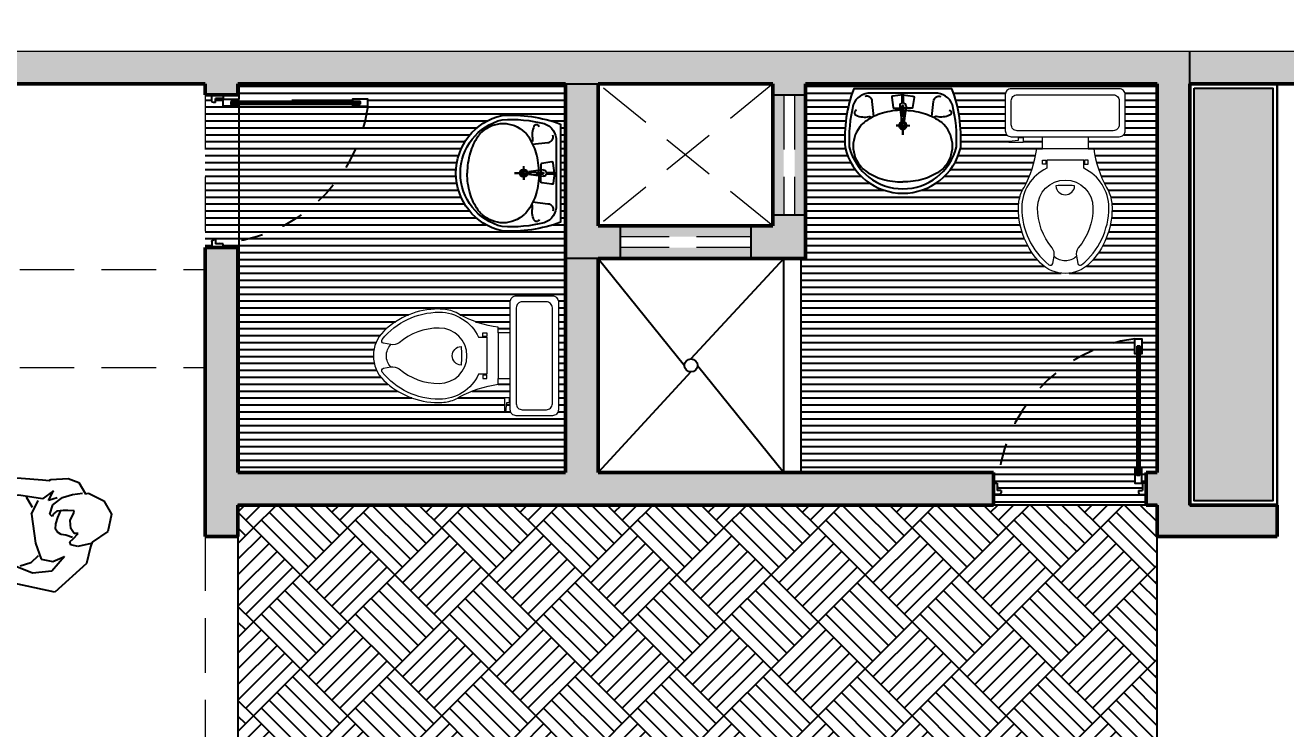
# Model space of a CAD drawing. Header units: millimetres. Extents: x 2999.9 to 3041.9, y 869.6 to 906.3.
# Drawn here: x 3006.79 to 3012.57, y 898.93 to 902.16 of the extents above; entities that cross this region are included whole.
import ezdxf

# ---------------------------------------------------------------- set-up
doc = ezdxf.new("R2010")
doc.units = ezdxf.units.MM
doc.linetypes.add('DASHED2', pattern=[9.525, 6.35, -3.175])
doc.linetypes.add('HIDDEN', pattern=[0.375, 0.25, -0.125])
for name, color, linetype, lineweight in [('01', 8, 'Continuous', 9), ('mori', 166, 'Continuous', 30), ('MUEBLES FIJOS', 134, 'Continuous', 9)]:
    doc.layers.add(name, color=color, linetype=linetype, lineweight=lineweight)
for name, color, linetype in [('1 proyeccion', 253, 'DASHED2'), ('1 puerta 0009', 242, 'Continuous'), ('1 puerta 002', 7, 'Continuous'), ('DIEN HOA', 111, 'Continuous'), ('puerta madera', 36, 'Continuous'), ('THIET-BI', 21, 'Continuous')]:
    doc.layers.add(name, color=color, linetype=linetype)
doc.styles.add('COTAS', font='arial.ttf')
doc.dimstyles.new('COTAS_100', dxfattribs={"dimtxt": 0.2, "dimasz": 0.15, "dimexe": 0.1, "dimexo": 0.2, "dimgap": 0.1, "dimtad": 0, "dimrnd": 0.005, "dimzin": 4, "dimdsep": 46, "dimtxsty": 'COTAS', "dimblk": 'ARCHTICK', "dimcen": 0.2, "dimclrd": 256, "dimclre": 256, "dimclrt": 11, "dimadec": 0, "dimazin": 0, "dimtfac": 1, "dimtix": 1, "dimtofl": 0, "dimtmove": 0, "dimatfit": 3, "dimldrblk": 'ARCHTICK', "dimfxl": 1, "dimtolj": 1, "dimtzin": 0, "dimarcsym": 0})
pattern_1 = [(0, (947.19445, -205.149462), (0, 0.03175), [])]

# ---------------------------------------------------------------- blocks, each defined once
blk = doc.blocks.new('_ArchTick')
at = {"color": 0, "linetype": 'ByBlock', "const_width": 0.15}
blk.add_lwpolyline([(-0.5, -0.5), (0.5, 0.5)], dxfattribs=at)
blk = doc.blocks.new('*D21')
at = {"layer": '01', "lineweight": -2, "transparency": 16777216}
for p, q in [((3003.8192, 902.2382), (3003.8192, 903.0545)), ((3038.7192, 902.2382), (3038.7192, 903.0545)), ((3003.8192, 902.9545), (3020.5587, 902.9545)), ((3038.7192, 902.9545), (3021.4328, 902.9545))]:
    blk.add_line(p, q, dxfattribs=at)
at = {"layer": 'Defpoints', "color": 0, "transparency": 16777216}
for p in [(3038.7192, 902.9545), (3003.8192, 902.0382), (3038.7192, 902.0382)]:
    blk.add_point(p, dxfattribs=at)
at = {"layer": '01', "lineweight": -2, "transparency": 16777216, "xscale": 0.15, "yscale": 0.15, "zscale": 0.15, "rotation": 180}
blk.add_blockref('_ArchTick', (3003.8192, 902.9545), dxfattribs=at)
at = {"layer": '01', "lineweight": -2, "transparency": 16777216, "xscale": 0.15, "yscale": 0.15, "zscale": 0.15}
blk.add_blockref('_ArchTick', (3038.7192, 902.9545), dxfattribs=at)
at = {"layer": '01', "color": 11, "transparency": 16777216, "insert": (3020.9958, 902.9545), "char_height": 0.2, "attachment_point": 5, "style": 'COTAS'}
blk.add_mtext('\\A1;34.90', dxfattribs=at)
blk = doc.blocks.new('A$C0BF10A01')
at = {"layer": 'THIET-BI', "color": 254}
for p, q in [((251.6, 399), (259.8, 332.2)), ((259.8, 332.2), (262.8, 401.5)), ((262.8, 401.5), (267.4, 401.5)), ((269.6, 401.5), (265, 401.5)), ((272.6, 332.2), (269.6, 401.5)), ((280.8, 399), (272.6, 332.2)), ((265.9, 310.1), (234.9, 310.1)), ((234.9, 310.1), (298.5, 310.1)), ((265.9, 268.3), (265.9, 345.8)), ((265.9, 269.8), (265.9, 342.7)), ((265.9, 310.1), (265.9, 269.8)), ((265.9, 310.1), (265.9, 268.3))]:
    blk.add_line(p, q, dxfattribs=at)
blk.add_lwpolyline([(531.2, 209.3, 0.104931), (491.2, 479.2), (41.2, 479.2, 0.104931), (1.2, 209.3, 0.789862)], format="xyb", close=True, dxfattribs=at)
for points in [[(39, 404.7, 0.07626), (21, 212.3, 0.784399), (511.3, 212.3, 0.098754)], [(134, 351), (126.2, 420.8, 0.459808), (92.1, 444, 0.64626)], [(421.2, 459.2), (111.2, 459.2, 0.098754)], [(266.1, 450.8), (219.9, 444.9, 0.368294), (215, 439.5), (221.4, 392.9, 0.407548), (225.8, 389.4), (261.2, 389.4)], [(263, 414.1), (263, 450.4, -0.489286), (266.5, 453.1, -0.411473)], [(269.3, 414.1), (269.3, 450.4, 0.489286), (265.9, 453.1, 0.411473)], [(266.3, 450.8), (312.4, 444.9, -0.368294), (317.4, 439.5), (311, 392.9, -0.407548), (306.6, 389.4), (271.2, 389.4)], [(398.4, 351), (406.1, 420.8, -0.459808), (440.3, 444, -0.64626)], [(511.3, 212.3, 0.07626), (493.4, 404.7)], [(53.3, 380.4, 0.714157), (51.7, 357.2, 0.14855), (112.3, 351, -0.307941), (123.1, 346.3, 0.108948)], [(266.2, 380.4, 0.000185), (265.9, 380.4, 0.070372), (172.4, 367.2, 0.082088), (99.1, 332.3, 0.036954), (78.1, 315.2, 0.134876)], [(266.2, 380.4, -0.000185), (266.4, 380.4, -0.070372), (360, 367.2, -0.082088), (433.3, 332.3, -0.036954), (454.3, 315.2, -0.134876)], [(479.1, 380.4, -0.714157), (480.6, 357.2, -0.14855), (420.1, 351, 0.307941), (409.2, 346.3, -0.108948)], [(78.1, 116.8, 0.036954), (99.1, 99.8, 0.082088), (172.4, 64.8, 0.070372), (265.9, 51.6, 0.070372)], [(453.8, 116.8, -0.036954), (432.8, 99.8, -0.082088), (359.5, 64.8, -0.070372), (265.9, 51.6, -0.070372)], [(266.2, 18.5, 0.075833), (266.2, 18.5)], [(266.2, 18.5, 0.070137), (266.2, 18.5)]]:
    blk.add_lwpolyline(points, format="xyb", dxfattribs=at)
for centre, radius, start, end in [((115.2, 378.8), 80.5, 87.11463, 161.22879), ((266.1, 400.2), 14.5, 89.63157, 184.84688), ((266.3, 400.2), 14.5, 355.15312, 90.36843), ((417.1, 378.8), 80.5, 18.77121, 92.88537), ((180.6, 216), 142, 136.19016, 223.80984), ((265.9, 310.1), 17.3, 89.17695, 270.82305), ((265.9, 310.1), 12.8, 88.88475, 271.11525), ((266.4, 310.1), 17.3, 269.17695, 90.82305), ((266.4, 310.1), 12.8, 268.88475, 91.11525), ((351.8, 216), 142, 316.19016, 43.80984)]:
    blk.add_arc(centre, radius, start, end, dxfattribs=at)
blk = doc.blocks.new('taza y tanque bajo')
at = {"layer": 'MUEBLES FIJOS', "color": 7, "lineweight": 0}
for p, q in [((0.095, -0.25), (-0.095, -0.25)), ((-0.0805, -0.3045), (-0.077, -0.3045)), ((-0.0805, -0.3073), (-0.077, -0.3073)), ((0.0805, -0.3045), (0.077, -0.3045)), ((0.0805, -0.3073), (0.077, -0.3073))]:
    blk.add_line(p, q, dxfattribs=at)
for points in [[(-0.225, 0, 0.414214), (-0.25, -0.025), (-0.25, -0.175, 0.414214), (-0.225, -0.2), (0.225, -0.2, 0.414214), (0.25, -0.175), (0.25, -0.025, 0.414214), (0.225, 0)], [(-0.225, -0.05, -0.414214), (-0.2, -0.025), (0.2, -0.025, -0.414214), (0.225, -0.05), (0.225, -0.15, -0.414214), (0.2, -0.175), (0, -0.175), (-0.2, -0.175, -0.414214), (-0.225, -0.15)], [(-0.077, -0.2976), (-0.077, -0.3319, 0.290987), (-0.1815, -0.4962, 0.226314), (-0.0683, -0.7335, 0.553968), (-0.0521, -0.7279), (-0.0467, -0.6978, 0.219171), (-0.0544, -0.6636, -0.176769), (-0.1155, -0.4962, -1), (0.1155, -0.4962, -0.176769), (0.0544, -0.6636, 0.219171), (0.0467, -0.6978), (0.0521, -0.7279, 0.553968), (0.0683, -0.7335, 0.226314), (0.1815, -0.4962, 0.290987), (0.077, -0.3319), (0.077, -0.2976)], [(-0.039, -0.405, 0.397359), (-0.0002, -0.442, 0.400132), (0.039, -0.405, 0.053149)]]:
    blk.add_lwpolyline(points, format="xyb", close=True, dxfattribs=at)
for points in [[(-0.1949, -0.2039), (-0.1749, -0.2039), (-0.1749, -0.2239), (-0.2349, -0.2239), (-0.2349, -0.2184), (-0.1949, -0.2139)], [(-0.0805, -0.3144), (-0.095, -0.3144), (-0.095, -0.2975), (-0.0805, -0.2975)], [(0.0805, -0.3144), (0.095, -0.3144), (0.095, -0.2975), (0.0805, -0.2975)]]:
    blk.add_lwpolyline(points, close=True, dxfattribs=at)
for points in [[(0.095, -0.2), (0.095, -0.25), (0.1188, -0.25, 0.090297), (0.1716, -0.4119, -0.081724), (0.186, -0.441, -0.073017), (0.195, -0.4999, -0.195353), (0.1026, -0.7274, -0.199209), (0, -0.77, -0.199209), (-0.1026, -0.7274, -0.195353), (-0.195, -0.4999, -0.073017), (-0.186, -0.441, -0.081724), (-0.1716, -0.4119, 0.090297), (-0.1188, -0.25), (-0.095, -0.25), (-0.095, -0.2)], [(-0.0467, -0.6979, 0.188903), (0, -0.7162, 0.188903), (0.0467, -0.6979)]]:
    blk.add_lwpolyline(points, format="xyb", dxfattribs=at)
blk = doc.blocks.new('p .9')
at = {"layer": '1 puerta 0009'}
h = blk.add_hatch(dxfattribs=at)
h.set_pattern_fill('_USER', color=256, scale=0.0049, angle=45, style=0, pattern_type=0)
h.set_pattern_definition([(45, (0, 0), (-0.003464823228, 0.003464823228), [])])
h.paths.add_polyline_path([(1148.9313, 219.5095), (1148.9313, 219.4645), (1148.947, 219.4645), (1148.947, 220.225), (1148.9313, 220.225), (1148.9313, 220.18)])
at = {"layer": '1 proyeccion', "ltscale": 0.005}
blk.add_arc((1149.047, 219.339), 0.9399, 97.90073, 177.83916, dxfattribs=at)
at = {"layer": '1 puerta 002'}
for p, q in [((1148.9313, 220.18), (1148.9313, 220.225)), ((1148.947, 220.225), (1148.9313, 220.225)), ((1148.0853, 219.4195), (1148.1078, 219.4195)), ((1148.0853, 219.352), (1148.0853, 219.4195)), ((1148.1078, 219.4195), (1148.1078, 219.3745)), ((1148.9853, 219.4195), (1148.9628, 219.4195)), ((1148.9628, 219.4195), (1148.9628, 219.3745)), ((1148.9853, 219.352), (1148.9853, 219.4195)), ((1148.1213, 219.352), (1148.0853, 219.352)), ((1148.1303, 219.3745), (1148.1078, 219.3745)), ((1148.1303, 219.3745), (1148.1303, 219.361)), ((1148.9403, 219.3745), (1148.9403, 219.361)), ((1148.9403, 219.3745), (1148.9628, 219.3745)), ((1148.9493, 219.352), (1148.9853, 219.352))]:
    blk.add_line(p, q, dxfattribs=at)
blk.add_lwpolyline([(1148.9313, 219.5095), (1148.9313, 220.18), (1148.9178, 220.18), (1148.9178, 220.27), (1148.9605, 220.27), (1148.9605, 220.18), (1148.947, 220.18)], dxfattribs=at)
blk.add_lwpolyline([(1148.947, 219.4645), (1148.9313, 219.4645), (1148.9313, 219.5095), (1148.9178, 219.5095), (1148.9178, 219.4195), (1148.9605, 219.4195), (1148.9605, 219.5095), (1148.947, 219.5095), (1148.947, 220.18), (1148.947, 220.225)], close=True, dxfattribs=at)
for centre, start, end in [((1148.1213, 219.361), 270, 0), ((1148.9493, 219.361), 180, 270)]:
    blk.add_arc(centre, 0.009, start, end, dxfattribs=at)
blk = doc.blocks.new('sg')
at = {"layer": 'DIEN HOA', "color": 6, "linetype": 'Continuous'}
for p, q in [((2217.2, 1482.6), (2362.7, 1613.9)), ((2362.7, 1613.9), (2545.8, 1573.9)), ((2545.8, 1573.9), (2561.3, 1543.2)), ((2318.5, 1450.5), (2375.9, 1516.7)), ((2375.9, 1516.7), (2464.2, 1525.6)), ((2464.2, 1525.6), (2543.7, 1494.6)), ((2543.7, 1494.6), (2552.5, 1525.6)), ((2561.3, 1543.2), (2632, 1526.1)), ((2632, 1526.1), (2706.4, 1480.6)), ((2199.4, 1406.3), (2217.2, 1482.6)), ((2371.5, 1472.6), (2318.5, 1450.5)), ((2424.5, 1461.9), (2371.5, 1472.6)), ((2451, 1388.6), (2424.5, 1461.9)), ((2438.4, 1447.6), (2471.7, 1479.3)), ((2471.7, 1479.3), (2520.9, 1493.6)), ((2615.7, 1468.8), (2553.5, 1498.1)), ((2661.1, 1413.1), (2615.7, 1468.8)), ((2659.1, 1450.5), (2667, 1419.6)), ((2711, 1412.2), (2659.1, 1450.5)), ((2706.4, 1480.6), (2735.3, 1409.2)), ((2190.5, 1384.2), (2199.4, 1406.3)), ((2196.1, 1391), (2256.8, 1404.6)), ((2256.8, 1404.6), (2288.7, 1397)), ((2288.7, 1397), (2293.3, 1383.4)), ((2468.6, 1256.1), (2451, 1388.6)), ((2667, 1419.6), (2661.1, 1413.1)), ((2735.3, 1409.2), (2711, 1412.2)), ((2102.3, 1256.1), (2119.9, 1335.6)), ((2119.9, 1335.6), (2190.5, 1384.2)), ((2278.1, 1369.7), (2255.3, 1343.9)), ((2255.3, 1343.9), (2273.5, 1343.9)), ((2273.5, 1343.9), (2288.7, 1321.1)), ((2293.3, 1383.4), (2278.1, 1369.7)), ((2281.1, 1362.1), (2311.5, 1351.5)), ((2311.5, 1351.5), (2332.8, 1348.4)), ((2332.8, 1348.4), (2349.5, 1337.8)), ((2349.5, 1337.8), (2358.6, 1324.1)), ((2291.7, 1284.7), (2275, 1249.7)), ((2288.7, 1321.1), (2291.7, 1284.7)), ((2347.9, 1271), (2334.3, 1239.1)), ((2357.1, 1299.8), (2347.9, 1271)), ((2358.6, 1324.1), (2357.1, 1299.8)), ((2137.6, 1194.3), (2102.3, 1256.1)), ((2275, 1249.7), (2273.5, 1240.6)), ((2273.5, 1240.6), (2302.4, 1239.1)), ((2302.4, 1239.1), (2323.6, 1239.1)), ((2323.6, 1239.1), (2352.5, 1242.1)), ((2370.7, 1213.3), (2326.7, 1179.9)), ((2352.5, 1242.1), (2367.7, 1254.3)), ((2367.7, 1254.3), (2373.8, 1266.4)), ((2384.4, 1255.8), (2370.7, 1213.3)), ((2373.8, 1266.4), (2384.4, 1255.8)), ((2468.6, 1256.1), (2438.2, 1193.4)), ((2464.2, 1225.5), (2492.2, 1177.4)), ((2627.9, 1156), (2739.4, 1222.7)), ((2752.2, 1217.3), (2722.3, 1196.5)), ((2739.4, 1222.7), (2752.2, 1217.3)), ((2208.2, 1158.9), (2137.6, 1194.3)), ((2221.4, 1163.3), (2208.2, 1158.9)), ((2252.3, 1110.3), (2221.4, 1163.3)), ((2281.1, 1166.2), (2234.8, 1159.4)), ((2326.7, 1179.9), (2281.1, 1166.2)), ((2350.9, 1181.8), (2390.8, 1193.8)), ((2390.8, 1193.8), (2368.7, 1148.6)), ((2368.7, 1148.6), (2419.4, 1186.3)), ((2419.4, 1186.3), (2527, 1168.2)), ((2527, 1168.2), (2630, 1171.8)), ((2630, 1171.8), (2627.9, 1156)), ((2795.7, 1173.2), (2710.5, 1136.3)), ((2722.3, 1196.5), (2794.5, 1191.8)), ((2300.9, 1092.7), (2252.3, 1110.3)), ((2388.1, 1101.2), (2380.3, 1097.1)), ((2418.8, 1098.6), (2388.1, 1101.2)), ((2594.9, 1085), (2418.8, 1098.6)), ((2627, 1121.5), (2594.9, 1085)), ((2710.5, 1136.3), (2627, 1121.5)), ((2380.3, 1097.1), (2300.9, 1092.7))]:
    blk.add_line(p, q, dxfattribs=at)

msp = doc.modelspace()

# ---------------------------------------------------------------- hatches: boundary and pattern name
h = msp.add_hatch(color=256)
h.dxf.hatch_style = 1
h.paths.add_polyline_path([(3011.2297, 900.1078), (3009.4192, 900.1078), (3009.4192, 901.0882), (3009.2692, 901.0882), (3009.2692, 900.1078), (3007.7688, 900.1078), (3007.7688, 901.1382), (3007.6188, 901.1382), (3007.6188, 899.8146), (3007.7688, 899.8146), (3007.7688, 899.9578), (3011.2297, 899.9583)], flags=17)
h.paths.add_polyline_path([(3009.5192, 901.2382), (3009.4192, 901.2382), (3009.4192, 901.8882), (3009.2692, 901.8882), (3009.2692, 901.0882), (3009.4192, 901.0882), (3009.5192, 901.0882)], flags=17)
h.paths.add_polyline_path([(3010.3692, 901.2882), (3010.2192, 901.2882), (3010.2192, 901.2382), (3010.1192, 901.2382), (3010.1192, 901.0882), (3010.3692, 901.0882)], flags=17)
h.paths.add_polyline_path([(3010.1192, 901.2382), (3009.5192, 901.2382), (3009.5192, 901.1882), (3010.1192, 901.1882)], flags=17)
h.paths.add_polyline_path([(3010.1192, 901.1382), (3009.5192, 901.1382), (3009.5192, 901.0882), (3010.1192, 901.0882)], flags=17)
h.paths.add_polyline_path([(3010.2692, 901.8382), (3010.2192, 901.8382), (3010.2192, 901.2882), (3010.2692, 901.2882)], flags=17)
h.paths.add_polyline_path([(3010.3692, 901.8382), (3010.3192, 901.8382), (3010.3192, 901.2882), (3010.3692, 901.2882)], flags=17)
h.paths.add_polyline_path([(3012.1297, 902.0382), (3003.8192, 902.0382), (3003.8192, 901.8882), (3007.6188, 901.8882), (3007.6188, 901.8382), (3007.7688, 901.8382), (3007.7688, 901.8882), (3009.2692, 901.8882), (3009.4192, 901.8882), (3010.2192, 901.8882), (3010.2192, 901.8382), (3010.2692, 901.8382), (3010.3692, 901.8382), (3010.3692, 901.8882), (3011.9797, 901.8882), (3011.9797, 900.1078), (3011.9297, 900.1078), (3011.9297, 899.9579), (3011.9797, 899.9579), (3011.9797, 899.8146), (3012.5297, 899.8146), (3012.5297, 899.9579), (3012.1297, 899.9579), (3012.1297, 901.8882)])
h.paths.add_polyline_path([(3006.9192, 898.7078), (3007.8688, 898.7078), (3007.8688, 898.8578), (3006.7692, 898.8578), (3006.7692, 897.9875), (3003.9692, 897.9875), (3003.8192, 897.9875), (3003.8192, 897.8375), (3006.7692, 897.8375), (3006.7692, 897.3375), (3006.9192, 897.3375)])
h.paths.add_polyline_path([(3006.9192, 896.4882), (3006.7692, 896.4882), (3006.7692, 895.8382), (3009.5192, 895.8382), (3009.5192, 895.9882), (3006.9192, 895.9882)])
h = msp.add_hatch(color=256)
h.dxf.hatch_style = 1
h.paths.add_polyline_path([(3019.2692, 902.0382), (3012.1297, 902.0382), (3012.1297, 901.8882), (3019.1192, 901.8882), (3019.1192, 901.6382), (3019.2692, 901.6382), (3019.2692, 901.8882)])
h = msp.add_hatch()
h.set_pattern_fill('ANGLE', color=0)
h.set_pattern_definition([(0, (947.1944, -205.1495), (0, 6.985), [5.08, -1.905]), (90, (947.1944, -205.1495), (-6.985, 4e-16), [5.08, -1.905])])
h.paths.add_polyline_path([(3009.2692, 901.8882), (3007.7688, 901.8882), (3007.7688, 901.8382), (3007.7015, 901.8382), (3007.7015, 901.8189), (3007.7715, 901.8189), (3008.293, 901.8091), (3008.293, 901.8189), (3008.363, 901.8189), (3008.363, 901.7857, -0.350144), (3007.7015, 901.1578), (3007.7015, 901.1382), (3007.7688, 901.1382), (3007.7688, 900.1078), (3009.2692, 900.1078)])
h.paths.add_polyline_path([(3008.4364, 900.7553, -0.195353), (3008.6867, 900.8568, -0.073017), (3008.7514, 900.847, -0.081724), (3008.7834, 900.8311, 0.090297), (3008.9616, 900.773), (3008.9616, 900.7468), (3009.0166, 900.7468), (3009.0166, 900.8898, -0.414214), (3009.0441, 900.9173), (3009.2091, 900.9173, -0.414214), (3009.2366, 900.8898), (3009.2366, 900.3948, -0.414214), (3009.2091, 900.3673), (3009.0441, 900.3673, -0.414214), (3009.0166, 900.3948), (3009.0166, 900.4279), (3009.0013, 900.4279), (3008.9963, 900.3839), (3008.9903, 900.3839), (3008.9903, 900.4499), (3009.0166, 900.4499), (3009.0166, 900.5378), (3008.9616, 900.5378), (3008.9616, 900.5117, 0.090297), (3008.7834, 900.4536, -0.081724), (3008.7514, 900.4377, -0.073017), (3008.6867, 900.4278, -0.195353), (3008.4364, 900.5294, -0.199209), (3008.3896, 900.6423, -0.199209)], flags=16)
h.paths.add_polyline_path([(3008.6907, 900.842, -0.290987), (3008.8715, 900.727), (3008.8908, 900.727), (3008.8908, 900.7468), (3008.9094, 900.7468), (3008.9094, 900.727), (3008.9092, 900.727), (3008.9092, 900.5576), (3008.9092, 900.5538), (3008.9094, 900.5538), (3008.9094, 900.5379), (3008.8908, 900.5379), (3008.8908, 900.5576), (3008.8715, 900.5576, -0.290987), (3008.6907, 900.4427, -0.226314), (3008.4298, 900.5672, -0.553968), (3008.4359, 900.585), (3008.4689, 900.591, -0.188903), (3008.4487, 900.6423, -0.188903), (3008.4689, 900.6937), (3008.437, 900.6995, -0.5869), (3008.4298, 900.7175, -0.22632)], flags=0)
h.paths.add_polyline_path([(3008.7911, 900.6853, -0.053149), (3008.7911, 900.5994, -0.397359), (3008.7504, 900.6421, -0.400132)], flags=0)
h.paths.add_polyline_path([(3008.977, 901.7442, -0.104931), (3009.2469, 901.7042), (3009.2469, 901.2542, -0.104931), (3008.977, 901.2142, -0.789862)], flags=16)
h.paths.add_polyline_path([(3008.98, 901.7244, -0.07626), (3009.1724, 901.7064, -0.335149), (3009.2269, 901.6262), (3009.2269, 901.3323, -0.335149), (3009.1724, 901.252, -0.07626), (3008.98, 901.2341, -0.784399)], flags=0)
h.paths.add_polyline_path([(3009.0441, 900.8623, -0.414214), (3009.0716, 900.8898), (3009.1816, 900.8898, -0.414214), (3009.2091, 900.8623), (3009.2091, 900.4223, -0.414214), (3009.1816, 900.3948), (3009.0716, 900.3948, -0.414214), (3009.0441, 900.4223), (3009.0441, 900.6423)], flags=0)
h.paths.add_polyline_path([(3009.1479, 901.4915), (3009.0999, 901.4857), (3009.1481, 901.4835, 0.005923)], flags=0)
h.paths.add_polyline_path([(3009.1821, 901.4824, -0.109226), (3009.1821, 901.4761), (3009.2181, 901.4761), (3009.2185, 901.4792), (3009.2181, 901.4824)], flags=0)
h.paths.add_polyline_path([(3009.1479, 901.467), (3009.0999, 901.4728), (3009.1481, 901.4749, -0.005923)], flags=0)
h.paths.add_polyline_path([(3009.0778, 901.4662), (3009.0778, 901.479), (3009.065, 901.479, 0.414214)], flags=0)
h.paths.add_polyline_path([(3009.0605, 901.479, -1.029154), (3009.0951, 901.479)], flags=0)
h.paths.add_polyline_path([(3008.363, 901.7857), (3008.293, 901.7857), (3008.293, 901.7962), (3007.7715, 901.7962), (3007.7715, 901.7857), (3007.7015, 901.7857), (3007.7015, 901.8207), (3007.6665, 901.8207), (3007.6665, 901.8032), (3007.656, 901.8032, -0.414214), (3007.649, 901.8102), (3007.649, 901.8382), (3007.6188, 901.8382), (3007.6188, 901.1382), (3007.649, 901.1382), (3007.649, 901.1662, -0.414214), (3007.656, 901.1732), (3007.6665, 901.1732), (3007.6665, 901.1557, 0.363666)])
h = msp.add_hatch()
h.set_pattern_fill('LINE', color=252, scale=0.01)
h.set_pattern_definition(pattern_1)
h.paths.add_polyline_path([(3008.363, 901.7857), (3008.293, 901.7857), (3008.293, 901.7962), (3007.7715, 901.7962), (3007.7715, 901.7857), (3007.7015, 901.7857), (3007.7015, 901.8207), (3007.6665, 901.8207), (3007.6665, 901.8032), (3007.656, 901.8032, -0.414214), (3007.649, 901.8102), (3007.649, 901.8382), (3007.6188, 901.8382), (3007.6188, 901.1382), (3007.649, 901.1382), (3007.649, 901.1662, -0.414214), (3007.656, 901.1732), (3007.6665, 901.1732), (3007.6665, 901.1557, 0.363666)])
h.paths.add_polyline_path([(3009.2692, 901.8882), (3007.7688, 901.8882), (3007.7688, 901.8382), (3007.7015, 901.8382), (3007.7015, 901.8189), (3007.7715, 901.8189), (3008.293, 901.8091), (3008.293, 901.8189), (3008.363, 901.8189), (3008.363, 901.7857, -0.350144), (3007.7015, 901.1578), (3007.7015, 901.1382), (3007.7688, 901.1382), (3007.7688, 900.1078), (3009.2692, 900.1078)])
h.paths.add_polyline_path([(3008.6867, 900.8568, -0.073017), (3008.7514, 900.847, -0.081724), (3008.7834, 900.8311, 0.090297), (3008.9616, 900.773), (3008.9616, 900.7468), (3009.0166, 900.7468), (3009.0166, 900.8898, -0.414214), (3009.0441, 900.9173), (3009.2091, 900.9173, -0.414214), (3009.2366, 900.8898), (3009.2366, 900.3948, -0.414214), (3009.2091, 900.3673), (3009.0441, 900.3673, -0.414214), (3009.0166, 900.3948), (3009.0166, 900.4279), (3009.0013, 900.4279), (3008.9963, 900.3839), (3008.9903, 900.3839), (3008.9903, 900.4499), (3009.0166, 900.4499), (3009.0166, 900.5378), (3008.9616, 900.5378), (3008.9616, 900.5117, 0.090297), (3008.7834, 900.4536, -0.081724), (3008.7514, 900.4377, -0.073017), (3008.6867, 900.4278, -0.195353), (3008.4364, 900.5294, -0.199209), (3008.3896, 900.6423, -0.199209), (3008.4364, 900.7553, -0.195353)], flags=16)
h.paths.add_polyline_path([(3008.6907, 900.842, -0.290987), (3008.8715, 900.727), (3008.8908, 900.727), (3008.8908, 900.7468), (3008.9094, 900.7468), (3008.9094, 900.727), (3008.9092, 900.727), (3008.9092, 900.5576), (3008.9092, 900.5538), (3008.9094, 900.5538), (3008.9094, 900.5379), (3008.8908, 900.5379), (3008.8908, 900.5576), (3008.8715, 900.5576, -0.290987), (3008.6907, 900.4427, -0.226314), (3008.4298, 900.5672, -0.553968), (3008.4359, 900.585), (3008.4689, 900.591, -0.188903), (3008.4487, 900.6423, -0.188903), (3008.4689, 900.6937), (3008.437, 900.6995, -0.5869), (3008.4298, 900.7175, -0.22632)], flags=0)
h.paths.add_polyline_path([(3008.977, 901.7442, -0.104931), (3009.2469, 901.7042), (3009.2469, 901.2542, -0.104931), (3008.977, 901.2142, -0.789862)], flags=16)
h.paths.add_polyline_path([(3008.98, 901.7244, -0.07626), (3009.1724, 901.7064, -0.335149), (3009.2269, 901.6262), (3009.2269, 901.3323, -0.335149), (3009.1724, 901.252, -0.07626), (3008.98, 901.2341, -0.784399)], flags=0)
h.paths.add_polyline_path([(3008.7911, 900.6853, -0.053149), (3008.7911, 900.5994, -0.397359), (3008.7504, 900.6421, -0.400132)], flags=0)
h.paths.add_polyline_path([(3009.0716, 900.8898), (3009.1816, 900.8898, -0.414214), (3009.2091, 900.8623), (3009.2091, 900.4223, -0.414214), (3009.1816, 900.3948), (3009.0716, 900.3948, -0.414214), (3009.0441, 900.4223), (3009.0441, 900.6423), (3009.0441, 900.8623, -0.414214)], flags=0)
h.paths.add_polyline_path([(3009.1479, 901.4915), (3009.0999, 901.4857), (3009.1481, 901.4835, 0.005923)], flags=0)
h.paths.add_polyline_path([(3009.1821, 901.4824, -0.109226), (3009.1821, 901.4761), (3009.2181, 901.4761), (3009.2185, 901.4792), (3009.2181, 901.4824)], flags=0)
h.paths.add_polyline_path([(3009.1479, 901.467), (3009.0999, 901.4728), (3009.1481, 901.4749, -0.005923)], flags=0)
h.paths.add_polyline_path([(3009.0778, 901.4662), (3009.0778, 901.479), (3009.065, 901.479, 0.414214)], flags=0)
h.paths.add_polyline_path([(3009.0605, 901.479, -1.029154), (3009.0951, 901.479)], flags=0)
h = msp.add_hatch()
h.set_pattern_fill('LINE', color=252, scale=0.01)
h.set_pattern_definition(pattern_1)
h.paths.add_polyline_path([(3011.8772, 900.7206), (3011.9104, 900.7206), (3011.9104, 900.6506), (3011.8999, 900.6506), (3011.8999, 900.1291), (3011.9104, 900.1291), (3011.9104, 900.0591), (3011.9297, 900.0591), (3011.9297, 900.1078), (3011.9797, 900.1078), (3011.9797, 901.8882), (3010.3692, 901.8882), (3010.3692, 901.0882), (3010.3492, 901.0882), (3010.3492, 900.1078), (3011.2297, 900.1078), (3011.2297, 900.0591), (3011.2494, 900.0591, -0.350144)])
h.paths.add_polyline_path([(3010.5499, 901.5966, -0.104931), (3010.5899, 901.8665), (3011.0399, 901.8665, -0.104931), (3011.0799, 901.5966, -0.789862)], flags=16)
h.paths.add_polyline_path([(3010.5697, 901.5996, -0.07626), (3010.5877, 901.792, -0.335149), (3010.668, 901.8465), (3010.9618, 901.8465, -0.335149), (3011.0421, 901.792, -0.07626), (3011.06, 901.5996, -0.784399)], flags=0)
h.paths.add_polyline_path([(3011.3444, 901.3167, -0.073017), (3011.3542, 901.3814, -0.081724), (3011.3701, 901.4134, 0.090297), (3011.4282, 901.5915), (3011.4544, 901.5915), (3011.4544, 901.6465), (3011.3114, 901.6465, -0.414214), (3011.2839, 901.674), (3011.2839, 901.839, -0.414214), (3011.3114, 901.8665), (3011.8064, 901.8665, -0.414214), (3011.8339, 901.839), (3011.8339, 901.674, -0.414214), (3011.8064, 901.6465), (3011.6634, 901.6465), (3011.6634, 901.5915), (3011.6895, 901.5915, 0.090297), (3011.7476, 901.4134, -0.081724), (3011.7635, 901.3814, -0.073017), (3011.7734, 901.3167, -0.195353), (3011.6718, 901.0664, -0.199209), (3011.5589, 901.0195, -0.199209), (3011.446, 901.0664, -0.195353)], flags=16)
h.paths.add_polyline_path([(3011.3592, 901.3207, -0.290987), (3011.4742, 901.5015), (3011.4742, 901.5285), (3011.4703, 901.5285), (3011.4703, 901.5207), (3011.4544, 901.5207), (3011.4544, 901.5393), (3011.4703, 901.5393), (3011.4703, 901.5316), (3011.4742, 901.5316), (3011.4742, 901.5391), (3011.6436, 901.5391), (3011.6436, 901.5316), (3011.6474, 901.5316), (3011.6474, 901.5393), (3011.6633, 901.5393), (3011.6633, 901.5207), (3011.6474, 901.5207), (3011.6474, 901.5285), (3011.6436, 901.5285), (3011.6436, 901.5015, -0.290987), (3011.7585, 901.3207, -0.226314), (3011.634, 901.0597, -0.553968), (3011.6162, 901.0658), (3011.6102, 901.0988, -0.188903), (3011.5589, 901.0787, -0.188903), (3011.5075, 901.0988), (3011.5017, 901.0669, -0.5869), (3011.4837, 901.0597, -0.22632)], flags=0)
h.paths.add_polyline_path([(3010.8146, 901.6801, -1.007208), (3010.8149, 901.7148, -1.021784), (3010.8146, 901.6801)], flags=0)
h.paths.add_polyline_path([(3010.8146, 901.6846, -1.00978), (3010.8149, 901.7102, -1.029636), (3010.8146, 901.6847)], flags=0)
h.paths.add_polyline_path([(3011.5159, 901.421, -0.053149), (3011.6018, 901.421, -0.400132), (3011.5587, 901.3803, -0.397359)], flags=0)
h.paths.add_polyline_path([(3010.818, 901.8018, -0.377655), (3010.8295, 901.7863), (3010.8283, 901.7767), (3010.8562, 901.7767, 0.342925), (3010.8597, 901.7802), (3010.8661, 901.8268, 0.368294), (3010.8611, 901.8322), (3010.818, 901.8377)], flags=0)
h.paths.add_polyline_path([(3010.8151, 901.7678, 0.000185), (3010.8149, 901.7678, 0.003183), (3010.8106, 901.7677), (3010.8085, 901.7195), (3010.8015, 901.7767), (3010.7745, 901.7767, -0.407548), (3010.7701, 901.7802), (3010.764, 901.8249, -0.467266), (3010.7686, 901.8322), (3010.8117, 901.8377), (3010.8117, 901.8377, -0.882474), (3010.8172, 901.8384), (3010.8117, 901.8377), (3010.8117, 901.8018, 0.399118), (3010.8004, 901.7852), (3010.8015, 901.7767), (3010.811, 901.7767), (3010.8115, 901.7888), (3010.8182, 901.7888), (3010.8192, 901.7677, 0.002999)], flags=0)
h.paths.add_polyline_path([(3011.3004, 901.6203), (3011.3004, 901.6262), (3011.3444, 901.6313), (3011.3444, 901.6423), (3011.3664, 901.6423), (3011.3664, 901.6203)], flags=16)
h.paths.add_polyline_path([(3011.3114, 901.7015), (3011.3114, 901.8115, -0.414214), (3011.3389, 901.839), (3011.7789, 901.839, -0.414214), (3011.8064, 901.8115), (3011.8064, 901.7015, -0.414214), (3011.7789, 901.674), (3011.5589, 901.674), (3011.3389, 901.674, -0.414214)], flags=0)
h.paths.add_polyline_path([(3011.8877, 900.6506), (3011.8772, 900.6506), (3011.8772, 900.7206, 0.363666), (3011.2472, 900.0241), (3011.2647, 900.0241), (3011.2647, 900.0136, -0.414214), (3011.2577, 900.0066), (3011.2297, 900.0066), (3011.2297, 899.9579), (3011.9297, 899.9579), (3011.9297, 900.0066), (3011.9017, 900.0066, -0.414214), (3011.8947, 900.0136), (3011.8947, 900.0241), (3011.9122, 900.0241), (3011.9122, 900.0591), (3011.8772, 900.0591), (3011.8772, 900.1291), (3011.8877, 900.1291)])
h = msp.add_hatch(color=256)
h.dxf.hatch_style = 1
h.set_gradient(color1=(127, 63, 0), color2=(143, 71, 0), one_color=1, tint=0.28, name='CYLINDER')
h.paths.add_polyline_path([(3012.1497, 899.9779), (3012.5097, 899.9779), (3012.5097, 901.8682), (3012.1497, 901.8682)])
h = msp.add_hatch()
h.set_pattern_fill('AR-PARQ1', color=251, scale=0.001, angle=45)
h.set_pattern_definition([(135, (947.19445, -205.14946), (-0.431052294, 3e-17), [0.3048, -0.3048]), (135, (947.23037, -205.11354), (-0.431052294, 3e-17), [0.3048, -0.3048]), (135, (947.2663, -205.07762), (-0.431052294, 3e-17), [0.3048, -0.3048]), (135, (947.3022, -205.0417), (-0.431052294, 3e-17), [0.3048, -0.3048]), (135, (947.33813, -205.00578), (-0.431052294, 3e-17), [0.3048, -0.3048]), (135, (947.37405, -204.96986), (-0.431052294, 3e-17), [0.3048, -0.3048]), (135, (947.40998, -204.93394), (-0.431052294, 3e-17), [0.3048, -0.3048]), (45, (946.97892, -204.93394), (0.431052294, -3e-17), [0.3048, -0.3048]), (45, (946.943, -204.898), (0.431052294, -3e-17), [0.3048, -0.3048]), (45, (946.90708, -204.8621), (0.431052294, -3e-17), [0.3048, -0.3048]), (45, (946.87116, -204.82617), (0.431052294, -3e-17), [0.3048, -0.3048]), (45, (946.83524, -204.79025), (0.431052294, -3e-17), [0.3048, -0.3048]), (45, (946.79932, -204.75433), (0.431052294, -3e-17), [0.3048, -0.3048]), (45, (946.7634, -204.7184), (0.431052294, -3e-17), [0.3048, -0.3048])])
h.paths.add_polyline_path([(3007.7688, 898.8578), (3011.9797, 898.8578), (3011.9797, 899.9579), (3007.7688, 899.9579)])

# ---------------------------------------------------------------- linework, layer by layer
for p, q in [((3012.1297, 901.8882), (3012.1297, 902.0382)), ((3009.2692, 901.8882), (3009.4192, 901.8882)), ((3012.5297, 899.9579), (3012.5297, 901.8882)), ((3010.2192, 901.8382), (3010.3692, 901.8382)), ((3010.2192, 901.2882), (3010.3692, 901.2882)), ((3009.5192, 901.2382), (3009.5192, 901.0882)), ((3010.1192, 901.2382), (3010.1192, 901.0882)), ((3009.4192, 901.0882), (3009.2692, 901.0882)), ((3009.4192, 901.0882), (3009.8142, 900.598)), ((3010.2692, 901.0882), (3009.8442, 900.628)), ((3010.2692, 900.1078), (3010.2692, 901.0882)), ((3010.3492, 900.1078), (3010.3492, 901.0882)), ((3009.8442, 900.568), (3009.4192, 900.1078)), ((3009.8742, 900.598), (3010.2692, 900.1078)), ((3007.7688, 899.8146), (3007.7688, 898.8578))]:
    msp.add_line(p, q)
at = {"color": 253, "linetype": 'HIDDEN', "lineweight": 0}
for p, q in [((3010.2192, 901.8882), (3009.4192, 901.2382)), ((3010.2192, 901.2382), (3009.4192, 901.8882)), ((3007.6188, 901.8382), (3007.6188, 901.1382)), ((3006.7692, 901.0382), (3007.6188, 901.0382)), ((3006.7692, 900.5882), (3007.6188, 900.5882)), ((3007.6188, 899.8146), (3007.6188, 898.8578))]:
    msp.add_line(p, q, dxfattribs=at)
at = {"color": 1, "linetype": 'HIDDEN', "lineweight": 0}
for p, q in [((3010.2192, 901.8382), (3010.2692, 901.8382)), ((3010.2692, 901.8382), (3010.2692, 901.2882)), ((3010.3192, 901.8382), (3010.3192, 901.2882)), ((3010.3192, 901.8382), (3010.3692, 901.8382)), ((3010.2192, 901.2882), (3010.2692, 901.2882)), ((3010.3192, 901.2882), (3010.3692, 901.2882)), ((3009.5192, 901.2382), (3009.5192, 901.1882)), ((3010.1192, 901.2382), (3010.1192, 901.1882)), ((3010.1192, 901.1882), (3009.5192, 901.1882)), ((3010.1192, 901.1382), (3009.5192, 901.1382)), ((3009.5192, 901.1382), (3009.5192, 901.0882)), ((3010.1192, 901.1382), (3010.1192, 901.0882))]:
    msp.add_line(p, q, dxfattribs=at)
for points in [[(3012.1297, 901.8882), (3012.5297, 901.8882), (3012.5297, 899.9579), (3012.1297, 899.9579)], [(3012.1497, 901.8682), (3012.5097, 901.8682), (3012.5097, 899.9779), (3012.1497, 899.9779)], [(3007.7688, 898.8578), (3011.9797, 898.8578), (3011.9797, 899.9579), (3007.7688, 899.9579)]]:
    msp.add_lwpolyline(points, close=True)
msp.add_circle((3009.8442, 900.598), 0.03)
at = {"layer": 'mori', "color": 152, "lineweight": 20}
msp.add_line((3003.8192, 902.0382), (3038.7192, 902.0382), dxfattribs=at)
at = {"layer": 'mori', "color": 152, "lineweight": 50}
for p, q in [((3003.8192, 901.8882), (3007.6188, 901.8882)), ((3007.6188, 901.8882), (3003.9692, 901.8882)), ((3007.6188, 901.8882), (3007.6188, 901.8382)), ((3009.2692, 901.8882), (3007.7688, 901.8882)), ((3007.7688, 901.8882), (3007.7688, 901.8382)), ((3009.2692, 900.1078), (3009.2692, 901.8882)), ((3010.2192, 901.8882), (3009.4192, 901.8882)), ((3009.4192, 901.2382), (3009.4192, 901.8882)), ((3010.2192, 901.8882), (3010.2192, 901.2382)), ((3011.9797, 901.8882), (3010.3692, 901.8882)), ((3010.3692, 901.8882), (3010.3692, 901.0882)), ((3011.9797, 901.8882), (3011.9797, 900.1078)), ((3019.1192, 901.8882), (3012.1297, 901.8882)), ((3012.1297, 901.8882), (3012.1297, 899.9579)), ((3007.7688, 901.8382), (3007.6188, 901.8382)), ((3010.2192, 901.2382), (3009.4192, 901.2382)), ((3007.6188, 901.1382), (3007.6188, 899.8146)), ((3007.6188, 901.1382), (3007.7688, 901.1382)), ((3007.7688, 901.1382), (3007.7688, 900.1078)), ((3010.3692, 901.0882), (3009.4192, 901.0882)), ((3009.4192, 901.0882), (3009.4192, 900.1078)), ((3007.7688, 900.1078), (3009.2692, 900.1078)), ((3009.4192, 900.1078), (3011.2297, 900.1078)), ((3011.2297, 899.9579), (3011.2297, 900.1078)), ((3011.9297, 900.1078), (3011.9797, 900.1078)), ((3011.9297, 899.9579), (3011.9297, 900.1078)), ((3007.7688, 899.9578), (3011.2297, 899.9583)), ((3007.7688, 899.8146), (3007.7688, 899.9578)), ((3011.9297, 899.9579), (3011.9797, 899.9579)), ((3011.9797, 899.9579), (3011.9797, 899.8146)), ((3012.1297, 899.9579), (3012.5297, 899.9579)), ((3012.5297, 899.9579), (3012.5297, 899.8146)), ((3007.7688, 899.8146), (3007.6188, 899.8146)), ((3011.9797, 899.8146), (3012.5297, 899.8146))]:
    msp.add_line(p, q, dxfattribs=at)

# ---------------------------------------------------------------- block references
at = {"xscale": 0.001, "yscale": 0.001, "zscale": 0.001, "rotation": 180}
msp.add_blockref('sg', (3009.2921, 901.1722), dxfattribs=at)
at = {"layer": 'MUEBLES FIJOS', "extrusion": (0, 0, -1), "xscale": -1.1, "yscale": 1.1, "zscale": -1.1}
msp.add_blockref('taza y tanque bajo', (-3011.5589, 901.8665), dxfattribs=at)
at = {"layer": 'MUEBLES FIJOS', "extrusion": (0, 0, -1), "xscale": 1.1, "yscale": 1.1, "zscale": -1.1, "rotation": 90.00000000000001}
msp.add_blockref('taza y tanque bajo', (-3009.2366, 900.6423), dxfattribs=at)
at = {"layer": 'puerta madera', "xscale": -0.777777777777497, "yscale": 0.777777777777497, "zscale": 0.777777777777497, "rotation": 270}
msp.add_blockref('p .9', (2837.042, 8.183), dxfattribs=at)
at = {"layer": 'puerta madera', "xscale": 0.777777777777497, "yscale": 0.777777777777497, "zscale": 0.777777777777497}
msp.add_blockref('p .9', (2118.2745, 729.3995), dxfattribs=at)
at = {"layer": 'THIET-BI', "xscale": 0.001, "yscale": 0.001, "zscale": 0.001}
msp.add_blockref('A$C0BF10A01', (3010.5487, 901.3873), dxfattribs=at)
at = {"layer": 'THIET-BI', "xscale": -0.001, "yscale": 0.001, "zscale": 0.001, "rotation": 270}
msp.add_blockref('A$C0BF10A01', (3008.7677, 901.2131), dxfattribs=at)

# ---------------------------------------------------------------- dimensions: what is measured, and where the dimension line sits
at = {"layer": '01', "color": 7}
dim = msp.add_linear_dim(base=(3038.7192, 902.9545), p1=(3003.8192, 902.0382), p2=(3038.7192, 902.0382), dimstyle='COTAS_100', dxfattribs=at)
dim.commit()
dim.dimension.update_dxf_attribs({"geometry": '*D21', "text_midpoint": (3020.9958, 902.9545), "dimtype": 160})

doc.saveas('drawing.dxf')
